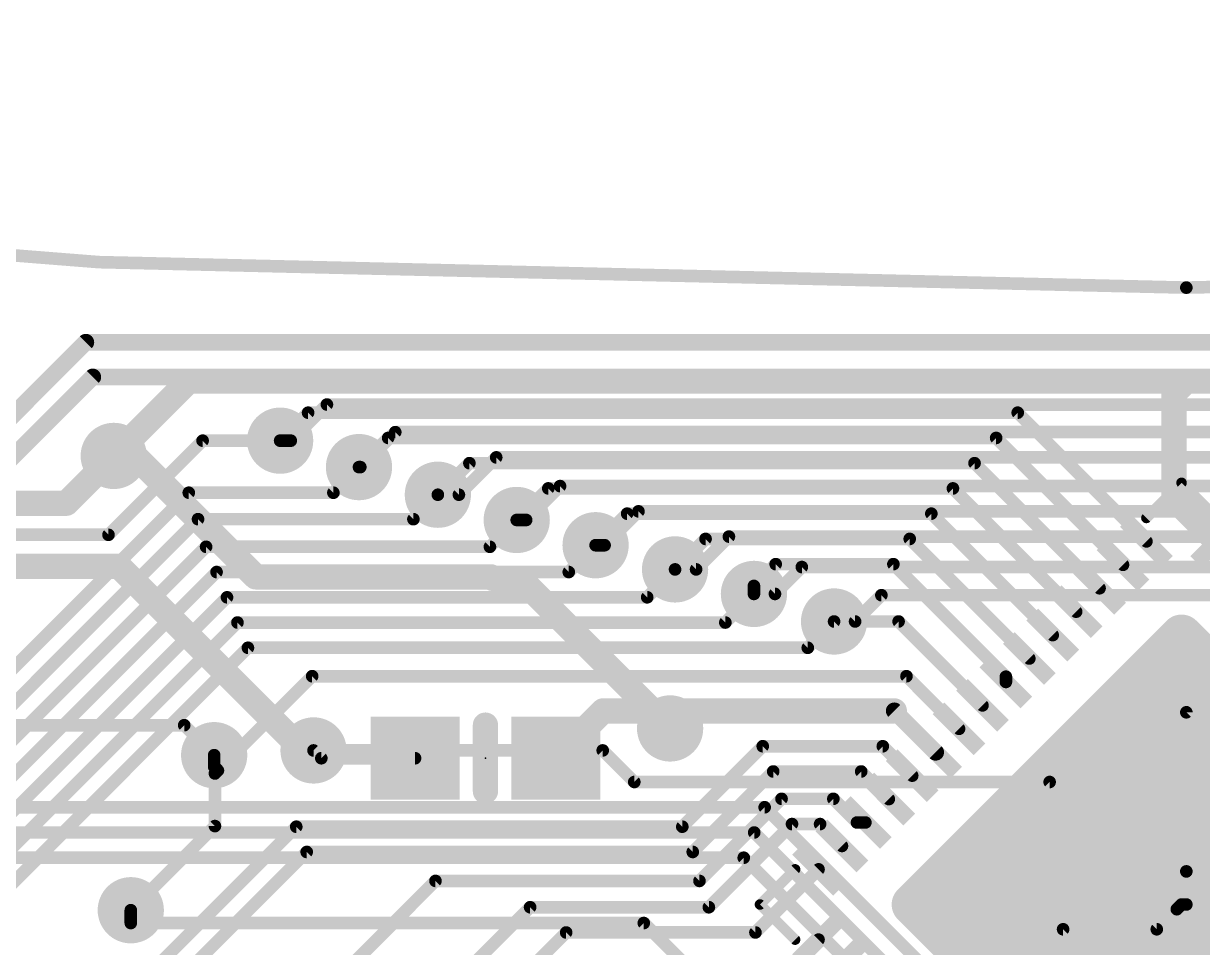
# Model space of a CAD drawing. Extents: x -74 to 74, y -25 to 38.
# Drawn here: x -14.11 to 0.13, y 25.94 to 37.1 of the extents above; entities that cross this region are included whole.
import ezdxf

# ---------------------------------------------------------------- set-up
doc = ezdxf.new("R2010")
doc.units = 0
for name, color, linetype in [('1', 12, 'CONTINUOUS'), ('16', 132, 'CONTINUOUS'), ('18', 110, 'CONTINUOUS'), ('20', 3, 'CONTINUOUS'), ('21', 40, 'CONTINUOUS'), ('23', 40, 'CONTINUOUS')]:
    doc.layers.add(name, color=color, linetype=linetype)

# ---------------------------------------------------------------- blocks, each defined once
blk = doc.blocks.new('RECT')
blk.add_solid([(-0.5, -0.5), (0.5, -0.5), (-0.5, 0.5), (0.5, 0.5)])
blk = doc.blocks.new('RECT816000X816000R10')
at = {"const_width": 0.255}
blk.add_lwpolyline([(2.4225, -2.295), (2.4225, 2.295, 0.4142), (2.295, 2.4225), (-2.295, 2.4225, 0.4142), (-2.4225, 2.295), (-2.4225, -2.295, 0.4142), (-2.295, -2.4225), (2.295, -2.4225, 0.4142)], format="xyb", close=True, dxfattribs=at)
blk.add_solid([(-2.3204, -2.3204), (2.3204, -2.3204), (-2.3204, 2.3204), (2.3204, 2.3204)])
blk = doc.blocks.new('ROUNDV')
at = {"const_width": 0.5}
blk.add_lwpolyline([(0, -0.25, 1), (0, 0.25, 1), (0, -0.25)], format="xyb", dxfattribs=at)

msp = doc.modelspace()

# ---------------------------------------------------------------- linework, layer by layer
at = {"layer": '1'}
for points, const_width in [([(-13.0175, 31.877), (-12.1146, 32.7799)], 0.3048), ([(-0.0635, 32.7799), (-12.1146, 32.7799)], 0.3048), ([(-0.2115, 32.6319), (-0.0635, 32.7799)], 0.3048), ([(5.969, 32.7799), (-0.0635, 32.7799)], 0.3048), ([(-0.2115, 31.3594), (-0.2115, 32.6319)], 0.3048), ([(-10.6703, 32.3989), (-11.0081, 32.0612)], 0.1524), ([(-2.0997, 32.3989), (-10.6703, 32.3989)], 0.1524), ([(-0.5458, 30.8451), (-2.0997, 32.3989)], 0.1524), ([(-13.081, 30.9245), (-11.9443, 32.0612)], 0.1524), ([(-11.9443, 32.0612), (-11.0081, 32.0612)], 0.1524), ([(-9.7032, 32.0941), (-10.0556, 31.7418)], 0.1524), ([(-2.3605, 32.0941), (-9.7032, 32.0941)], 0.1524), ([(-0.8286, 30.5622), (-2.3605, 32.0941)], 0.1524), ([(-13.589, 31.3055), (-13.0175, 31.877)], 0.3048), ([(-10.3649, 31.4325), (-10.0556, 31.7418)], 0.1524), ([(-8.7221, 31.7894), (-9.1031, 31.4084)], 0.1524), ([(-2.6214, 31.7894), (-8.7221, 31.7894)], 0.1524), ([(-1.1115, 30.2794), (-2.6214, 31.7894)], 0.1524), ([(-12.1113, 31.4325), (-14.6513, 28.8925)], 0.1524), ([(-12.1113, 31.4325), (-10.3649, 31.4325)], 0.1524), ([(-9.3983, 31.1131), (-9.1031, 31.4084)], 0.1524), ([(-7.7696, 31.4846), (-8.1506, 31.1036)], 0.1524), ([(-2.8823, 31.4846), (-7.7696, 31.4846)], 0.1524), ([(-1.3943, 29.9965), (-2.8823, 31.4846)], 0.1524), ([(0.3028, 30.8451), (-0.2115, 31.3594)], 0.3048), ([(-49.8475, 31.3055), (-13.589, 31.3055)], 0.3048), ([(-11.9996, 31.1131), (-14.7537, 28.3591)], 0.1524), ([(-11.9996, 31.1131), (-9.3983, 31.1131)], 0.1524), ([(-8.1506, 31.1036), (-8.4745, 30.7797)], 0.1524), ([(-6.8171, 31.1798), (-7.1981, 30.7988)], 0.1524), ([(-3.1432, 31.1798), (-6.8171, 31.1798)], 0.1524), ([(-1.6771, 29.7137), (-3.1432, 31.1798)], 0.1524), ([(-41.656, 30.9245), (-13.081, 30.9245)], 0.1524), ([(-5.8699, 30.875), (-6.2382, 30.5067)], 0.1524), ([(-3.4041, 30.875), (-5.8699, 30.875)], 0.1524), ([(-1.96, 29.4308), (-3.4041, 30.875)], 0.1524), ([(-14.6274, 28.0543), (-11.902, 30.7797)], 0.1524), ([(-8.4745, 30.7797), (-11.902, 30.7797)], 0.1524), ([(-7.1981, 30.7988), (-7.522, 30.4749)], 0.1524), ([(-5.0229, 30.5702), (-5.2857, 30.3073)], 0.1524), ([(-3.6015, 30.5702), (-5.0229, 30.5702)], 0.1524), ([(-2.2428, 29.2115), (-3.6015, 30.5702)], 0.1524), ([(-14.5012, 27.7495), (-11.7758, 30.4749)], 0.1524), ([(-7.522, 30.4749), (-11.7758, 30.4749)], 0.1524), ([(-6.2382, 30.5067), (-6.5748, 30.1701)], 0.1524), ([(-5.2857, 30.2108), (-5.2857, 30.3073)], 0.1524), ([(-14.8512, 26.9685), (-11.6495, 30.1701)], 0.1524), ([(-6.5748, 30.1701), (-11.6495, 30.1701)], 0.1524), ([(-5.2857, 30.2108), (-5.6312, 29.8653)], 0.1524), ([(1.1513, 29.9965), (-0.0635, 28.7817)], 0.1524), ([(-15.0488, 26.3398), (-11.5233, 29.8653)], 0.1524), ([(-5.6312, 29.8653), (-11.5233, 29.8653)], 0.1524), ([(-4.318, 29.878), (-4.6355, 29.5605)], 0.1524), ([(-3.5385, 29.878), (-4.318, 29.878)], 0.1524), ([(-2.5257, 28.8652), (-3.5385, 29.878)], 0.1524), ([(-11.397, 29.5605), (-14.9225, 26.035)], 0.1524), ([(-4.6355, 29.5605), (-11.397, 29.5605)], 0.1524), ([(-10.6211, 29.2173), (-11.7595, 28.079)], 0.1524), ([(-3.4435, 29.2173), (-10.6211, 29.2173)], 0.1524), ([(-3.4435, 29.2173), (-2.8085, 28.5823)], 0.1524), ([(-2.2428, 29.148), (-2.2428, 29.2115)], 0.1524), ([(-7.107, 28.7985), (-7.6785, 28.227)], 0.3048), ([(-6.35, 28.7985), (-7.107, 28.7985)], 0.3048), ([(-3.5904, 28.7985), (-6.35, 28.7985)], 0.3048), ([(-6.35, 28.7985), (-6.2981, 28.7466)], 0.3048), ([(-6.2981, 28.7466), (-6.2981, 28.5866)], 0.3048), ([(-3.0914, 28.2995), (-3.5904, 28.7985)], 0.2032), ([(-0.0635, 28.7817), (-0.0635, 26.8605)], 0.1524), ([(-11.8046, 28.2639), (-11.8046, 28.1241)], 0.1524), ([(-10.5105, 28.227), (-10.6045, 28.321)], 0.1524), ([(-6.1509, 27.4002), (-5.1794, 28.3718)], 0.1524), ([(-3.7294, 28.3718), (-5.1794, 28.3718)], 0.1524), ([(-3.3742, 28.0166), (-3.7294, 28.3718)], 0.1524), ([(-11.8046, 28.1241), (-11.7595, 28.079)], 0.1524), ([(-9.3785, 28.227), (-10.5105, 28.227)], 0.1524), ([(-11.7595, 28.079), (-11.7956, 28.0429)], 0.1524), ([(-11.7956, 28.0429), (-11.7956, 27.4078)], 0.1524), ([(-5.0531, 28.067), (-6.0247, 27.0954)], 0.1524), ([(-3.9902, 28.067), (-5.0531, 28.067)], 0.1524), ([(-3.657, 27.7338), (-3.9902, 28.067)], 0.1524), ([(-5.9433, 26.7458), (-4.9523, 27.7368)], 0.1524), ([(-4.9523, 27.7368), (-4.3267, 27.7368)], 0.1524), ([(-4.3267, 27.7368), (-4.0409, 27.4509)], 0.1524), ([(0.635, 27.559), (-0.0635, 26.8605)], 0.1524), ([(-12.8116, 26.3919), (-11.7956, 27.4078)], 0.1524), ([(-5.8299, 26.4281), (-4.826, 27.432)], 0.1524), ([(-4.826, 27.432), (-4.4866, 27.432)], 0.1524), ([(-4.2227, 27.1681), (-4.4866, 27.432)], 0.1524), ([(-4.0409, 27.4509), (-3.9399, 27.4509)], 0.1524), ([(-13.0676, 25.146), (-10.8133, 27.4002)], 0.1524), ([(-10.8133, 27.4002), (-6.1509, 27.4002)], 0.1524), ([(-10.6871, 27.0954), (-13.208, 24.5745)], 0.1524), ([(-6.0247, 27.0954), (-10.6871, 27.0954)], 0.1524), ([(-5.2676, 26.1233), (-4.5056, 26.8853)], 0.1524), ([(-0.0635, 26.8605), (-0.0635, 26.461)], 0.1524), ([(-9.1317, 26.7458), (-10.7443, 25.1333)], 0.1524), ([(-5.9433, 26.7458), (-9.1317, 26.7458)], 0.1524), ([(-9.5251, 24.892), (-7.989, 26.4281)], 0.1524), ([(-7.989, 26.4281), (-5.8299, 26.4281)], 0.1524), ([(-0.1785, 26.404), (-0.1215, 26.461)], 0.1524), ([(-0.0635, 26.461), (-0.1215, 26.461)], 0.1524), ([(1.0099, 26.461), (-0.0635, 26.461)], 0.1524), ([(-0.4205, 26.162), (-0.1785, 26.404)], 0.1524), ([(-7.5536, 26.1233), (-8.001, 25.6758)], 0.1524), ([(-5.2676, 26.1233), (-7.5536, 26.1233)], 0.1524), ([(-3.0914, 24.6225), (-1.5519, 26.162)], 0.1524), ([(-1.5519, 26.162), (-0.4205, 26.162)], 0.1524), ([(-4.5056, 26.0367), (-4.7613, 25.781)], 0.1524)]:
    msp.add_lwpolyline(points, dxfattribs=dict(at, const_width=const_width))
for points, const_width in [([(-12.1146, 32.8561, 1), (-12.1146, 32.7037)], 0.1524), ([(-12.0607, 32.7261, 1), (-12.1684, 32.8338)], 0.1524), ([(-0.0635, 32.8561, 1), (-0.0635, 32.7037)], 0.1524), ([(-0.0096, 32.7261, 1), (-0.1174, 32.8338)], 0.1524), ([(-0.0635, 32.7037, 1), (-0.0635, 32.8561)], 0.1524), ([(-0.1353, 32.6319, 1), (-0.2877, 32.6319)], 0.1524), ([(-0.2654, 32.6858, 1), (-0.1577, 32.578)], 0.1524), ([(-10.6703, 32.437, 1), (-10.6703, 32.3608)], 0.0762), ([(-10.6434, 32.372, 1), (-10.6972, 32.4259)], 0.0762), ([(-2.0727, 32.4259, 1), (-2.1266, 32.372)], 0.0762), ([(-2.0997, 32.3608, 1), (-2.0997, 32.437)], 0.0762), ([(-11.9443, 32.0993, 1), (-11.9443, 32.0231)], 0.0762), ([(-11.9174, 32.0342, 1), (-11.9712, 32.0881)], 0.0762), ([(-11.035, 32.0881, 1), (-10.9812, 32.0342)], 0.0762), ([(-11.0081, 32.0231, 1), (-11.0081, 32.0993)], 0.0762), ([(-9.7032, 32.1322, 1), (-9.7032, 32.056)], 0.0762), ([(-9.6763, 32.0672, 1), (-9.7302, 32.1211)], 0.0762), ([(-2.3336, 32.1211, 1), (-2.3875, 32.0672)], 0.0762), ([(-2.3605, 32.056, 1), (-2.3605, 32.1322)], 0.0762), ([(-13.0714, 31.9309, 1), (-12.9636, 31.8231)], 0.1524), ([(-12.9636, 31.8231, 1), (-13.0714, 31.9309)], 0.1524), ([(-10.0825, 31.7687, 1), (-10.0287, 31.7149)], 0.0762), ([(-10.0287, 31.7149, 1), (-10.0825, 31.7687)], 0.0762), ([(-8.7221, 31.8275, 1), (-8.7221, 31.7513)], 0.0762), ([(-8.6952, 31.7624, 1), (-8.749, 31.8163)], 0.0762), ([(-2.5945, 31.8163, 1), (-2.6484, 31.7624)], 0.0762), ([(-2.6214, 31.7513, 1), (-2.6214, 31.8275)], 0.0762), ([(-12.1113, 31.4706, 1), (-12.1113, 31.3944)], 0.0762), ([(-12.0844, 31.4056, 1), (-12.1383, 31.4594)], 0.0762), ([(-10.3918, 31.4594, 1), (-10.338, 31.4056)], 0.0762), ([(-10.3649, 31.3944, 1), (-10.3649, 31.4706)], 0.0762), ([(-9.13, 31.4353, 1), (-9.0762, 31.3814)], 0.0762), ([(-9.0762, 31.3814, 1), (-9.13, 31.4353)], 0.0762), ([(-7.7696, 31.5227, 1), (-7.7696, 31.4465)], 0.0762), ([(-7.7427, 31.4576, 1), (-7.7965, 31.5115)], 0.0762), ([(-2.8554, 31.5115, 1), (-2.9093, 31.4576)], 0.0762), ([(-2.8823, 31.4465, 1), (-2.8823, 31.5227)], 0.0762), ([(-0.1577, 31.4132, 1), (-0.2654, 31.3055)], 0.1524), ([(-13.6429, 31.3594, 1), (-13.5351, 31.2516)], 0.1524), ([(-13.589, 31.2293, 1), (-13.589, 31.3817)], 0.1524), ([(-0.2877, 31.3594, 1), (-0.1353, 31.3594)], 0.1524), ([(-11.9996, 31.1512, 1), (-11.9996, 31.075)], 0.0762), ([(-11.9727, 31.0862, 1), (-12.0266, 31.1401)], 0.0762), ([(-9.3983, 31.075, 1), (-9.3983, 31.1512)], 0.0762), ([(-8.1237, 31.0766, 1), (-8.1775, 31.1305)], 0.0762), ([(-6.8171, 31.2179, 1), (-6.8171, 31.1417)], 0.0762), ([(-6.7902, 31.1528, 1), (-6.844, 31.2067)], 0.0762), ([(-3.1163, 31.2067, 1), (-3.1701, 31.1528)], 0.0762), ([(-3.1432, 31.1417, 1), (-3.1432, 31.2179)], 0.0762), ([(-9.4253, 31.1401, 1), (-9.3714, 31.0862)], 0.0762), ([(-8.1775, 31.1305, 1), (-8.1237, 31.0766)], 0.0762), ([(-13.1079, 30.9514, 1), (-13.054, 30.8976)], 0.0762), ([(-13.081, 30.8864, 1), (-13.081, 30.9626)], 0.0762), ([(-5.8699, 30.9131, 1), (-5.8699, 30.8369)], 0.0762), ([(-5.843, 30.848, 1), (-5.8969, 30.9019)], 0.0762), ([(-3.3771, 30.9019, 1), (-3.431, 30.848)], 0.0762), ([(-3.4041, 30.8369, 1), (-3.4041, 30.9131)], 0.0762), ([(-0.5727, 30.8181, 1), (-0.5188, 30.872)], 0.0762), ([(-11.902, 30.8178, 1), (-11.902, 30.7416)], 0.0762), ([(-11.8751, 30.7528, 1), (-11.929, 30.8066)], 0.0762), ([(-8.5014, 30.8066, 1), (-8.4475, 30.7528)], 0.0762), ([(-8.4745, 30.7416, 1), (-8.4745, 30.8178)], 0.0762), ([(-7.225, 30.8257, 1), (-7.1712, 30.7718)], 0.0762), ([(-7.1712, 30.7718, 1), (-7.225, 30.8257)], 0.0762), ([(-5.0229, 30.6083, 1), (-5.0229, 30.5321)], 0.0762), ([(-4.996, 30.5432, 1), (-5.0498, 30.5971)], 0.0762), ([(-3.5745, 30.5971, 1), (-3.6284, 30.5432)], 0.0762), ([(-3.6015, 30.5321, 1), (-3.6015, 30.6083)], 0.0762), ([(-0.8556, 30.5353, 1), (-0.8017, 30.5892)], 0.0762), ([(-11.7758, 30.513, 1), (-11.7758, 30.4368)], 0.0762), ([(-11.7488, 30.448, 1), (-11.8027, 30.5018)], 0.0762), ([(-7.5489, 30.5018, 1), (-7.495, 30.448)], 0.0762), ([(-7.522, 30.4368, 1), (-7.522, 30.513)], 0.0762), ([(-6.2652, 30.5336, 1), (-6.2113, 30.4797)], 0.0762), ([(-6.2113, 30.4797, 1), (-6.2652, 30.5336)], 0.0762), ([(-5.3127, 30.3343, 1), (-5.2588, 30.2804)], 0.0762), ([(-5.2476, 30.3073, 1), (-5.3238, 30.3073)], 0.0762), ([(-1.1384, 30.2524, 1), (-1.0845, 30.3063)], 0.0762), ([(-11.6495, 30.2082, 1), (-11.6495, 30.132)], 0.0762), ([(-11.6226, 30.1432, 1), (-11.6765, 30.197)], 0.0762), ([(-6.6017, 30.197, 1), (-6.5478, 30.1432)], 0.0762), ([(-6.5748, 30.132, 1), (-6.5748, 30.2082)], 0.0762), ([(-5.3238, 30.2108, 1), (-5.2476, 30.2108)], 0.0762), ([(-5.2588, 30.1838, 1), (-5.3127, 30.2377)], 0.0762), ([(-1.4212, 29.9696, 1), (-1.3674, 30.0235)], 0.0762), ([(-11.5233, 29.9034, 1), (-11.5233, 29.8272)], 0.0762), ([(-11.4963, 29.8384, 1), (-11.5502, 29.8922)], 0.0762), ([(-5.6581, 29.8922, 1), (-5.6043, 29.8384)], 0.0762), ([(-5.6312, 29.8272, 1), (-5.6312, 29.9034)], 0.0762), ([(-4.318, 29.9161, 1), (-4.318, 29.8399)], 0.0762), ([(-4.2911, 29.8511, 1), (-4.3449, 29.9049)], 0.0762), ([(-3.5116, 29.9049, 1), (-3.5654, 29.8511)], 0.0762), ([(-3.5385, 29.8399, 1), (-3.5385, 29.9161)], 0.0762), ([(-1.7041, 29.6867, 1), (-1.6502, 29.7406)], 0.0762), ([(-11.397, 29.5986, 1), (-11.397, 29.5224)], 0.0762), ([(-11.3701, 29.5336, 1), (-11.4239, 29.5874)], 0.0762), ([(-4.6624, 29.5874, 1), (-4.6086, 29.5336)], 0.0762), ([(-4.6355, 29.5224, 1), (-4.6355, 29.5986)], 0.0762), ([(-1.9869, 29.4039, 1), (-1.933, 29.4578)], 0.0762), ([(-10.6211, 29.2554, 1), (-10.6211, 29.1792)], 0.0762), ([(-10.5941, 29.1904, 1), (-10.648, 29.2443)], 0.0762), ([(-3.4166, 29.2443, 1), (-3.4704, 29.1904)], 0.0762), ([(-3.4435, 29.1792, 1), (-3.4435, 29.2554)], 0.0762), ([(-2.2047, 29.2115, 1), (-2.2809, 29.2115)], 0.0762), ([(-2.2698, 29.1846, 1), (-2.2159, 29.2384)], 0.0762), ([(-2.2809, 29.148, 1), (-2.2047, 29.148)], 0.0762), ([(-7.107, 28.8747, 1), (-7.107, 28.7223)], 0.1524), ([(-7.0531, 28.7446, 1), (-7.1609, 28.8524)], 0.1524), ([(-6.35, 28.8747, 1), (-6.35, 28.7223)], 0.1524), ([(-6.2961, 28.8524, 1), (-6.4039, 28.7446)], 0.1524), ([(-6.35, 28.7223, 1), (-6.35, 28.8747)], 0.1524), ([(-3.5904, 28.7223, 1), (-3.5904, 28.8747)], 0.1524), ([(-2.5526, 28.8382, 1), (-2.4987, 28.8921)], 0.0762), ([(-6.2219, 28.7466, 1), (-6.3743, 28.7466)], 0.1524), ([(-6.352, 28.6927, 1), (-6.2442, 28.8005)], 0.1524), ([(-3.5545, 28.8344, 1), (-3.6263, 28.7626)], 0.1016), ([(-0.0254, 28.7817, 1), (-0.1016, 28.7817)], 0.0762), ([(-0.0904, 28.8087, 1), (-0.0366, 28.7548)], 0.0762), ([(-6.3743, 28.5866, 1), (-6.2219, 28.5866)], 0.1524), ([(-2.8354, 28.5554, 1), (-2.7816, 28.6093)], 0.0762), ([(-11.7665, 28.2639, 1), (-11.8427, 28.2639)], 0.0762), ([(-10.5776, 28.3479, 1), (-10.6314, 28.2941)], 0.0762), ([(-7.7324, 28.2809, 1), (-7.6246, 28.1731)], 0.1524), ([(-5.1794, 28.4099, 1), (-5.1794, 28.3337)], 0.0762), ([(-5.1524, 28.3449, 1), (-5.2063, 28.3987)], 0.0762), ([(-3.7024, 28.3987, 1), (-3.7563, 28.3449)], 0.0762), ([(-3.7294, 28.3337, 1), (-3.7294, 28.4099)], 0.0762), ([(-3.1273, 28.2636, 1), (-3.0554, 28.3354)], 0.1016), ([(-11.7777, 28.151, 1), (-11.8315, 28.0972)], 0.0762), ([(-10.5105, 28.2651, 1), (-10.5105, 28.1889)], 0.0762), ([(-10.5374, 28.2001, 1), (-10.4836, 28.2539)], 0.0762), ([(-9.3785, 28.1889, 1), (-9.3785, 28.2651)], 0.0762), ([(-11.8427, 28.1241, 1), (-11.7665, 28.1241)], 0.0762), ([(-11.7575, 28.0429, 1), (-11.8337, 28.0429)], 0.0762), ([(-11.8225, 28.0698, 1), (-11.7686, 28.0159)], 0.0762), ([(-11.7864, 28.1059, 1), (-11.7325, 28.052)], 0.0762), ([(-11.7325, 28.052, 1), (-11.7864, 28.1059)], 0.0762), ([(-11.7864, 28.052, 1), (-11.7325, 28.1059)], 0.0762), ([(-5.0531, 28.1051, 1), (-5.0531, 28.0289)], 0.0762), ([(-5.0262, 28.0401, 1), (-5.0801, 28.0939)], 0.0762), ([(-3.9633, 28.0939, 1), (-4.0172, 28.0401)], 0.0762), ([(-3.9902, 28.0289, 1), (-3.9902, 28.1051)], 0.0762), ([(-3.4011, 27.9897, 1), (-3.3473, 28.0436)], 0.0762), ([(-4.9523, 27.7749, 1), (-4.9523, 27.6987)], 0.0762), ([(-4.9253, 27.7099, 1), (-4.9792, 27.7637)], 0.0762), ([(-4.2998, 27.7637, 1), (-4.3536, 27.7099)], 0.0762), ([(-4.3267, 27.6987, 1), (-4.3267, 27.7749)], 0.0762), ([(-3.684, 27.7068, 1), (-3.6301, 27.7607)], 0.0762), ([(-11.7686, 27.3809, 1), (-11.8225, 27.4348)], 0.0762), ([(-4.826, 27.4701, 1), (-4.826, 27.3939)], 0.0762), ([(-4.7991, 27.4051, 1), (-4.8529, 27.4589)], 0.0762), ([(-4.4597, 27.4589, 1), (-4.5136, 27.4051)], 0.0762), ([(-4.4866, 27.3939, 1), (-4.4866, 27.4701)], 0.0762), ([(-4.0409, 27.489, 1), (-4.0409, 27.4128)], 0.0762), ([(-4.0678, 27.424, 1), (-4.0139, 27.4779)], 0.0762), ([(-3.9399, 27.4128, 1), (-3.9399, 27.489)], 0.0762), ([(-11.8337, 27.4078, 1), (-11.7575, 27.4078)], 0.0762), ([(-10.8133, 27.4383, 1), (-10.8133, 27.3621)], 0.0762), ([(-10.7864, 27.3733, 1), (-10.8402, 27.4272)], 0.0762), ([(-6.1779, 27.4272, 1), (-6.124, 27.3733)], 0.0762), ([(-6.1509, 27.3621, 1), (-6.1509, 27.4383)], 0.0762), ([(-4.2497, 27.1412, 1), (-4.1958, 27.195)], 0.0762), ([(-10.6871, 27.1335, 1), (-10.6871, 27.0573)], 0.0762), ([(-10.6601, 27.0685, 1), (-10.714, 27.1224)], 0.0762), ([(-6.0516, 27.1224, 1), (-5.9977, 27.0685)], 0.0762), ([(-6.0247, 27.0573, 1), (-6.0247, 27.1335)], 0.0762), ([(-4.4786, 26.8583, 1), (-4.5325, 26.9122)], 0.0762), ([(-0.0254, 26.8605, 1), (-0.1016, 26.8605)], 0.0762), ([(-0.0904, 26.8874, 1), (-0.0366, 26.8336)], 0.0762), ([(-9.1317, 26.7839, 1), (-9.1317, 26.7077)], 0.0762), ([(-9.1048, 26.7189, 1), (-9.1587, 26.7727)], 0.0762), ([(-5.9702, 26.7727, 1), (-5.9163, 26.7189)], 0.0762), ([(-5.9433, 26.7077, 1), (-5.9433, 26.7839)], 0.0762), ([(-0.1016, 26.8605, 1), (-0.0254, 26.8605)], 0.0762), ([(-7.989, 26.4662, 1), (-7.989, 26.39)], 0.0762), ([(-7.962, 26.4011, 1), (-8.0159, 26.455)], 0.0762), ([(-5.8569, 26.455, 1), (-5.803, 26.4011)], 0.0762), ([(-5.8299, 26.39, 1), (-5.8299, 26.4662)], 0.0762), ([(-0.1215, 26.4991, 1), (-0.1215, 26.4229)], 0.0762), ([(-0.0946, 26.4341, 1), (-0.1484, 26.4879)], 0.0762), ([(-0.0635, 26.4991, 1), (-0.0635, 26.4229)], 0.0762), ([(-0.1016, 26.461, 1), (-0.0254, 26.461)], 0.0762), ([(-0.0635, 26.4229, 1), (-0.0635, 26.4991)], 0.0762), ([(-12.8385, 26.4188, 1), (-12.7846, 26.3649)], 0.0762), ([(-0.2054, 26.4309, 1), (-0.1516, 26.3771)], 0.0762), ([(-0.1516, 26.3771, 1), (-0.2054, 26.4309)], 0.0762), ([(-7.5536, 26.1614, 1), (-7.5536, 26.0852)], 0.0762), ([(-7.5266, 26.0963, 1), (-7.5805, 26.1502)], 0.0762), ([(-5.2676, 26.0852, 1), (-5.2676, 26.1614)], 0.0762), ([(-1.5519, 26.2001, 1), (-1.5519, 26.1239)], 0.0762), ([(-1.5249, 26.1351, 1), (-1.5788, 26.1889)], 0.0762), ([(-0.4474, 26.1889, 1), (-0.3936, 26.1351)], 0.0762), ([(-0.4205, 26.1239, 1), (-0.4205, 26.2001)], 0.0762), ([(-5.2945, 26.1502, 1), (-5.2406, 26.0963)], 0.0762), ([(-4.4786, 26.0098, 1), (-4.5325, 26.0637)], 0.0762)]:
    msp.add_lwpolyline(points, format="xyb", dxfattribs=dict(at, const_width=const_width))
at = {"layer": '16'}
for points, const_width in [([(-13.3553, 33.2486), (-15.2603, 31.3436)], 0.2032), ([(16.256, 33.2486), (-13.3553, 33.2486)], 0.2032), ([(-15.113, 30.988), (-13.2715, 32.8295)], 0.2032), ([(-13.2715, 32.8295), (13.1445, 32.8295)], 0.2032), ([(-10.8793, 32.0612), (-10.443, 32.4974)], 0.1524), ([(-10.443, 32.4974), (12.3298, 32.4974)], 0.1524), ([(-10.0397, 31.7418), (-9.6175, 32.164)], 0.1524), ([(-9.6175, 32.164), (12.2322, 32.164)], 0.1524), ([(-11.0081, 32.0612), (-10.8793, 32.0612)], 0.1524), ([(-12.7635, 31.877), (-13.0175, 31.877)], 0.3048), ([(-11.303, 30.4165), (-12.7635, 31.877)], 0.3048), ([(-8.3983, 31.8592), (-8.8491, 31.4084)], 0.1524), ([(-8.3983, 31.8592), (12.106, 31.8592)], 0.1524), ([(-10.0556, 31.7418), (-10.0397, 31.7418)], 0.1524), ([(-9.1031, 31.4084), (-8.8491, 31.4084)], 0.1524), ([(-7.6274, 31.5125), (-8.0364, 31.1036)], 0.1524), ([(-7.6274, 31.5125), (12.0216, 31.5125)], 0.1524), ([(-8.1506, 31.1036), (-8.0364, 31.1036)], 0.1524), ([(-6.6802, 31.2077), (-7.0892, 30.7988)], 0.1524), ([(11.8953, 31.2077), (-6.6802, 31.2077)], 0.1524), ([(-5.588, 30.9029), (-5.9842, 30.5067)], 0.1524), ([(-5.588, 30.9029), (11.7691, 30.9029)], 0.1524), ([(-7.1981, 30.7988), (-7.0892, 30.7988)], 0.1524), ([(-53.467, 30.5435), (-12.954, 30.5435)], 0.3048), ([(-12.954, 30.5435), (-10.7315, 28.321)], 0.3048), ([(-4.7072, 30.5353), (-5.0317, 30.2108)], 0.1524), ([(-4.7072, 30.5353), (11.6922, 30.5353)], 0.1524), ([(-8.4604, 30.4165), (-11.303, 30.4165)], 0.3048), ([(-8.4426, 30.3987), (-8.4604, 30.4165)], 0.3048), ([(-8.1102, 30.3987), (-8.4426, 30.3987)], 0.3048), ([(-6.2981, 28.5866), (-8.1102, 30.3987)], 0.3048), ([(-6.2382, 30.5067), (-5.9842, 30.5067)], 0.1524), ([(-5.2857, 30.2108), (-5.0317, 30.2108)], 0.1524), ([(-3.7465, 30.1955), (-4.064, 29.878)], 0.1524), ([(11.524, 30.1955), (-3.7465, 30.1955)], 0.1524), ([(-4.318, 29.878), (-4.064, 29.878)], 0.1524), ([(-19.8748, 28.6258), (-12.1666, 28.6258)], 0.1524), ([(-12.1666, 28.6258), (-11.8046, 28.2639)], 0.1524), ([(-10.7315, 28.321), (-10.6045, 28.321)], 0.3048), ([(-10.6045, 28.321), (-7.112, 28.321)], 0.1524), ([(-7.112, 28.321), (-6.731, 27.94)], 0.1524), ([(-6.731, 27.94), (-1.7145, 27.94)], 0.1524), ([(-1.7145, 27.94), (-0.1785, 26.404)], 0.1524), ([(-5.1562, 27.6352), (-14.6813, 27.6352)], 0.1524), ([(-3.2385, 25.7175), (-5.1562, 27.6352)], 0.1524), ([(-5.2825, 27.3304), (-14.8075, 27.3304)], 0.1524), ([(-3.3394, 25.3873), (-5.2825, 27.3304)], 0.1524), ([(-5.4087, 27.0256), (-14.9338, 27.0256)], 0.1524), ([(-3.4656, 25.0825), (-5.4087, 27.0256)], 0.1524), ([(-12.8116, 26.3919), (-12.8116, 26.2375)], 0.1524), ([(-6.616, 26.2375), (-12.8116, 26.2375)], 0.1524), ([(-6.616, 26.2375), (-5.9055, 25.527)], 0.1524)]:
    msp.add_lwpolyline(points, dxfattribs=dict(at, const_width=const_width))
for points, const_width in [([(-13.3553, 33.2994, 1), (-13.3553, 33.1978)], 0.1016), ([(-13.3194, 33.2127, 1), (-13.3912, 33.2845)], 0.1016), ([(-13.2715, 32.8803, 1), (-13.2715, 32.7787)], 0.1016), ([(-13.2356, 32.7936, 1), (-13.3074, 32.8654)], 0.1016), ([(-10.443, 32.5355, 1), (-10.443, 32.4593)], 0.0762), ([(-10.4161, 32.4705, 1), (-10.4699, 32.5244)], 0.0762), ([(-9.6175, 32.2021, 1), (-9.6175, 32.1259)], 0.0762), ([(-9.5906, 32.1371, 1), (-9.6444, 32.1909)], 0.0762), ([(-11.0081, 32.0993, 1), (-11.0081, 32.0231)], 0.0762), ([(-10.9062, 32.0881, 1), (-10.8524, 32.0342)], 0.0762), ([(-10.8793, 32.0231, 1), (-10.8793, 32.0993)], 0.0762), ([(-13.0175, 31.9532, 1), (-13.0175, 31.8008)], 0.1524), ([(-12.7096, 31.9309, 1), (-12.8174, 31.8231)], 0.1524), ([(-12.7635, 31.8008, 1), (-12.7635, 31.9532)], 0.1524), ([(-8.3983, 31.8973, 1), (-8.3983, 31.8211)], 0.0762), ([(-8.3713, 31.8323, 1), (-8.4252, 31.8861)], 0.0762), ([(-10.0556, 31.7799, 1), (-10.0556, 31.7037)], 0.0762), ([(-10.0666, 31.7687, 1), (-10.0128, 31.7149)], 0.0762), ([(-10.0397, 31.7037, 1), (-10.0397, 31.7799)], 0.0762), ([(-9.1031, 31.4465, 1), (-9.1031, 31.3703)], 0.0762), ([(-8.876, 31.4353, 1), (-8.8222, 31.3814)], 0.0762), ([(-8.8491, 31.3703, 1), (-8.8491, 31.4465)], 0.0762), ([(-7.6274, 31.5506, 1), (-7.6274, 31.4744)], 0.0762), ([(-7.6004, 31.4856, 1), (-7.6543, 31.5395)], 0.0762), ([(-8.1506, 31.1417, 1), (-8.1506, 31.0655)], 0.0762), ([(-8.0364, 31.0655, 1), (-8.0364, 31.1417)], 0.0762), ([(-6.6802, 31.2458, 1), (-6.6802, 31.1696)], 0.0762), ([(-6.6533, 31.1808, 1), (-6.7071, 31.2347)], 0.0762), ([(-8.0633, 31.1305, 1), (-8.0094, 31.0766)], 0.0762), ([(-5.588, 30.941, 1), (-5.588, 30.8648)], 0.0762), ([(-5.561, 30.876, 1), (-5.6149, 30.9299)], 0.0762), ([(-7.1981, 30.8369, 1), (-7.1981, 30.7607)], 0.0762), ([(-7.1161, 30.8257, 1), (-7.0622, 30.7718)], 0.0762), ([(-7.0892, 30.7607, 1), (-7.0892, 30.8369)], 0.0762), ([(-12.9001, 30.5974, 1), (-13.0079, 30.4896)], 0.1524), ([(-12.954, 30.4673, 1), (-12.954, 30.6197)], 0.1524), ([(-4.7072, 30.5734, 1), (-4.7072, 30.4972)], 0.0762), ([(-4.6802, 30.5084, 1), (-4.7341, 30.5623)], 0.0762), ([(-11.303, 30.4927, 1), (-11.303, 30.3403)], 0.1524), ([(-11.3569, 30.3626, 1), (-11.2491, 30.4704)], 0.1524), ([(-8.4065, 30.4704, 1), (-8.5142, 30.3626)], 0.1524), ([(-8.4426, 30.4749, 1), (-8.4426, 30.3225)], 0.1524), ([(-8.4964, 30.3448, 1), (-8.3887, 30.4526)], 0.1524), ([(-8.4604, 30.3403, 1), (-8.4604, 30.4927)], 0.1524), ([(-8.0563, 30.4526, 1), (-8.1641, 30.3448)], 0.1524), ([(-8.1102, 30.3225, 1), (-8.1102, 30.4749)], 0.1524), ([(-6.2382, 30.5448, 1), (-6.2382, 30.4686)], 0.0762), ([(-6.0112, 30.5336, 1), (-5.9573, 30.4797)], 0.0762), ([(-5.9842, 30.4686, 1), (-5.9842, 30.5448)], 0.0762), ([(-5.2857, 30.2489, 1), (-5.2857, 30.1727)], 0.0762), ([(-5.0587, 30.2377, 1), (-5.0048, 30.1838)], 0.0762), ([(-5.0317, 30.1727, 1), (-5.0317, 30.2489)], 0.0762), ([(-3.7465, 30.2336, 1), (-3.7465, 30.1574)], 0.0762), ([(-3.7196, 30.1686, 1), (-3.7734, 30.2224)], 0.0762), ([(-4.318, 29.9161, 1), (-4.318, 29.8399)], 0.0762), ([(-4.0909, 29.9049, 1), (-4.0371, 29.8511)], 0.0762), ([(-4.064, 29.8399, 1), (-4.064, 29.9161)], 0.0762), ([(-12.1396, 28.6527, 1), (-12.1935, 28.5989)], 0.0762), ([(-12.1666, 28.5877, 1), (-12.1666, 28.6639)], 0.0762), ([(-6.352, 28.5327, 1), (-6.2442, 28.6405)], 0.1524), ([(-10.7315, 28.3972, 1), (-10.7315, 28.2448)], 0.1524), ([(-10.7854, 28.2671, 1), (-10.6776, 28.3749)], 0.1524), ([(-10.6045, 28.2448, 1), (-10.6045, 28.3972)], 0.1524), ([(-10.6045, 28.3591, 1), (-10.6045, 28.2829)], 0.0762), ([(-7.0851, 28.3479, 1), (-7.1389, 28.2941)], 0.0762), ([(-7.112, 28.2829, 1), (-7.112, 28.3591)], 0.0762), ([(-11.8315, 28.2369, 1), (-11.7777, 28.2908)], 0.0762), ([(-6.731, 27.9781, 1), (-6.731, 27.9019)], 0.0762), ([(-6.7579, 27.9131, 1), (-6.7041, 27.9669)], 0.0762), ([(-1.6876, 27.9669, 1), (-1.7414, 27.9131)], 0.0762), ([(-1.7145, 27.9019, 1), (-1.7145, 27.9781)], 0.0762), ([(-5.1293, 27.6621, 1), (-5.1831, 27.6083)], 0.0762), ([(-5.1562, 27.5971, 1), (-5.1562, 27.6733)], 0.0762), ([(-5.2555, 27.3573, 1), (-5.3094, 27.3035)], 0.0762), ([(-5.2825, 27.2923, 1), (-5.2825, 27.3685)], 0.0762), ([(-5.3818, 27.0525, 1), (-5.4357, 26.9987)], 0.0762), ([(-5.4087, 26.9875, 1), (-5.4087, 27.0637)], 0.0762), ([(-12.7735, 26.3919, 1), (-12.8497, 26.3919)], 0.0762), ([(-0.2054, 26.3771, 1), (-0.1516, 26.4309)], 0.0762), ([(-12.8116, 26.2756, 1), (-12.8116, 26.1994)], 0.0762), ([(-12.8497, 26.2375, 1), (-12.7735, 26.2375)], 0.0762), ([(-6.589, 26.2644, 1), (-6.6429, 26.2105)], 0.0762), ([(-6.616, 26.1994, 1), (-6.616, 26.2756)], 0.0762)]:
    msp.add_lwpolyline(points, format="xyb", dxfattribs=dict(at, const_width=const_width))
at = {"layer": '20'}
for points, const_width in [([(-39.3065, 37.0205, 0.0418), (-0.0635, 33.909)], 0.1524), ([(-0.0635, 33.909, 0.0418), (39.243, 37.0205)], 0.1524), ([(-0.0633, 33.9471, 1), (-0.0637, 33.8709)], 0.0762), ([(-0.0633, 33.8709, 1), (-0.0637, 33.9471)], 0.0762)]:
    msp.add_lwpolyline(points, format="xyb", dxfattribs=dict(at, const_width=const_width))
at = {"layer": '21'}
for points, const_width in [([(-0.1215, 31.5522), (-0.5458, 31.1279)], 0.127), ([(0.3028, 31.1279), (-0.1215, 31.5522)], 0.127), ([(-8.5285, 27.827), (-8.5285, 28.627)], 0.3048), ([(-5.2127, 26.461), (-4.7884, 26.8853)], 0.127), ([(-4.7884, 26.0367), (-5.2127, 26.461)], 0.127)]:
    msp.add_lwpolyline(points, dxfattribs=dict(at, const_width=const_width))
for points, const_width in [([(-0.099, 31.5746, 1), (-0.1439, 31.5297)], 0.0635), ([(-0.099, 31.5297, 1), (-0.1439, 31.5746)], 0.0635), ([(-0.5682, 31.1504, 1), (-0.5233, 31.1055)], 0.0635), ([(-8.4523, 28.627, 1), (-8.6047, 28.627)], 0.1524), ([(-8.6047, 27.827, 1), (-8.4523, 27.827)], 0.1524), ([(-4.766, 26.8628, 1), (-4.8109, 26.9077)], 0.0635), ([(-5.1902, 26.4835, 1), (-5.2351, 26.4385)], 0.0635), ([(-5.2351, 26.4835, 1), (-5.1902, 26.4385)], 0.0635), ([(-4.8109, 26.0143, 1), (-4.766, 26.0592)], 0.0635)]:
    msp.add_lwpolyline(points, format="xyb", dxfattribs=dict(at, const_width=const_width))
at = {"layer": '23'}
for p in [(-8.5285, 28.227), (-0.1215, 26.461)]:
    msp.add_point(p, dxfattribs=at)

# ---------------------------------------------------------------- block references
at = {"layer": '1', "xscale": 0.7, "yscale": 0.2}
for p, rotation in [((-0.5458, 30.8451), 135), ((0.3028, 30.8451), 45), ((-0.8286, 30.5622), 135), ((-1.1114, 30.2794), 135), ((-1.3943, 29.9965), 135), ((-1.6771, 29.7137), 135), ((-1.96, 29.4308), 135), ((-2.2428, 29.148), 135), ((-2.5257, 28.8652), 135), ((-2.8085, 28.5823), 135), ((-3.0913, 28.2995), 135), ((-3.3742, 28.0166), 135), ((-3.657, 27.7338), 135), ((-3.9399, 27.4509), 135), ((-4.2227, 27.1681), 135), ((-4.5056, 26.8853), 135), ((-4.5056, 26.0367), 225), ((-4.2227, 25.7539), 225)]:
    msp.add_blockref('RECT', p, dxfattribs=dict(at, rotation=rotation))
at = {"layer": '1', "rotation": 225}
msp.add_blockref('RECT816000X816000R10', (-0.1215, 26.461), dxfattribs=at)
at = {"layer": '1', "xscale": 1.075, "rotation": 180}
for p in [(-9.3785, 28.227), (-7.6785, 28.227)]:
    msp.add_blockref('RECT', p, dxfattribs=at)
at = {"layer": '18', "xscale": 0.8001, "yscale": 0.8001}
for p in [(-11.0081, 32.0612), (-11.0081, 32.0612), (-13.0175, 31.877), (-13.0175, 31.877), (-10.0556, 31.7418), (-10.0556, 31.7418), (-9.1031, 31.4084), (-9.1031, 31.4084), (-8.1506, 31.1036), (-8.1506, 31.1036), (-7.1981, 30.7988), (-7.1981, 30.7988), (-6.2382, 30.5067), (-6.2382, 30.5067), (-5.2857, 30.2108), (-5.2857, 30.2108), (-4.318, 29.878), (-4.318, 29.878), (-6.2981, 28.5866), (-6.2981, 28.5866), (-11.8046, 28.2639), (-11.8046, 28.2639), (-10.6045, 28.321), (-10.6045, 28.321), (-12.8116, 26.3919), (-12.8116, 26.3919), (-0.1785, 26.404), (-0.1785, 26.404)]:
    msp.add_blockref('ROUNDV', p, dxfattribs=at)

doc.saveas('drawing.dxf')
